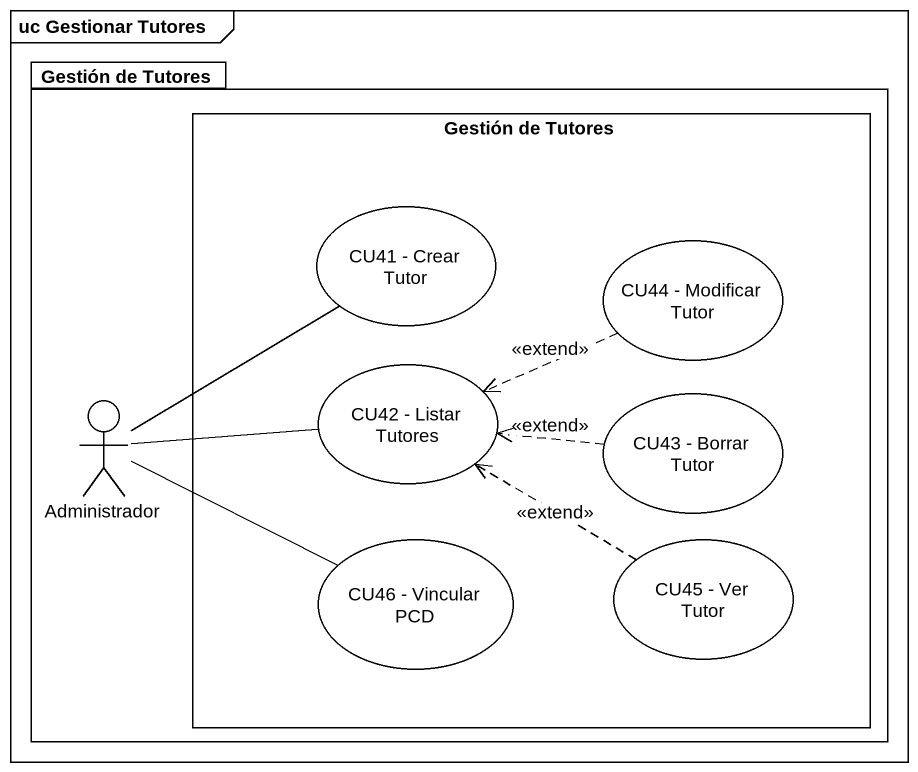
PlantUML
@startuml
mainframe uc Gestionar Tutores
package "Gestión de Tutores" as Gestión_de_Tutores #FFFFFF {
  rectangle "Gestión de Tutores" as Gestión_de_Tutores_2 {
    usecase "CU41 - Crear Tutor" as CU41_Crear_Tutor #FFFFFF
    usecase "CU44 - Modificar Tutor" as CU44_Modificar_Tutor #FFFFFF
    usecase "CU42 - Listar Tutores" as CU42_Listar_Tutores #FFFFFF
    usecase "CU43 - Borrar Tutor" as CU43_Borrar_Tutor #FFFFFF
    usecase "CU46 - Vincular PCD" as CU46_Vincular_PCD #FFFFFF
    usecase "CU45 - Ver Tutor" as CU45_Ver_Tutor #FFFFFF
  }
  actor Administrador #FFFFFF
}
CU41_Crear_Tutor -- Administrador
CU44_Modificar_Tutor .left.> CU42_Listar_Tutores : <<extend>>
CU42_Listar_Tutores -left- Administrador
Administrador -right- CU46_Vincular_PCD
CU43_Borrar_Tutor .left.> CU42_Listar_Tutores : <<extend>>
CU45_Ver_Tutor .left.> CU42_Listar_Tutores : <<extend>>
@enduml
